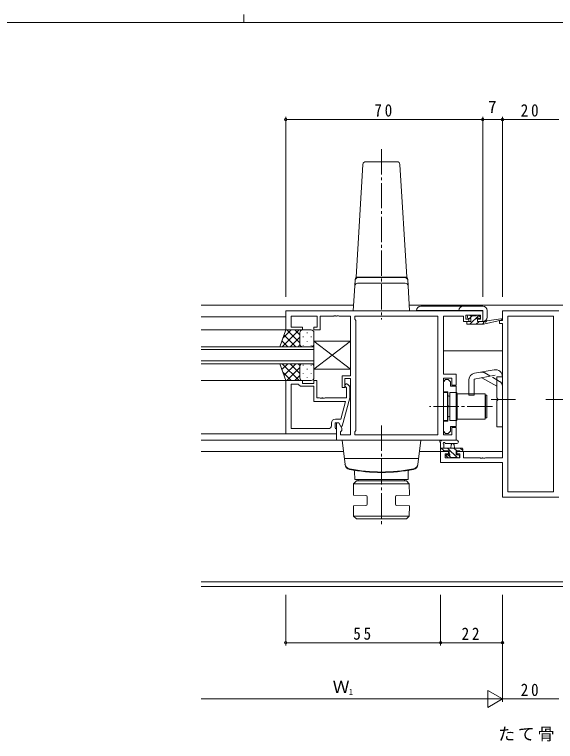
# Model space of a CAD drawing. Units: millimetres on the paper. Extents: x -420 to 373, y -297 to 267.
# Drawn here: x -114.2 to 78, y 8.8 to 267.2 of the extents above; entities that cross this region are included whole.
import ezdxf
from ezdxf.enums import TextEntityAlignment as Align

# ---------------------------------------------------------------- set-up
doc = ezdxf.new("R2010")
doc.units = ezdxf.units.MM
doc.linetypes.add('CHAIN2', pattern=[12, 9, -1, 1, -1])
doc.linetypes.add('DASHED3', pattern=[4, 3, -1])
for name, color, linetype, lineweight in [('0-1_YKK_ZWAK', 7, 'Continuous', 9), ('0-3_YKK_11', 7, 'Continuous', 9), ('0-4_YKK_12', 2, 'Continuous', 9), ('0-5_YKK_13', 4, 'Continuous', 9), ('0-7_YKK_D', 6, 'Continuous', 9)]:
    doc.layers.add(name, color=color, linetype=linetype, lineweight=lineweight)
doc.layers.add('0-2_USER1', color=3, linetype='Continuous')
doc.styles.add('ＭＳ ゴシック', font='')
doc.styles.get('ＭＳ ゴシック').set_extended_font_data('MS Gothic')

msp = doc.modelspace()

# ---------------------------------------------------------------- linework, layer by layer
at = {"layer": '0-1_YKK_ZWAK'}
for p, q in [((-32.686, 267.2), (-32.686, 264.4)), ((352.3, 264.4), (-417.7, 264.4))]:
    msp.add_line(p, q, dxfattribs=at)
at = {"layer": '0-3_YKK_11'}
for p, q in [((-17.826, 161.879), (-17.826, 155.079)), ((52.174, 161.879), (-17.826, 161.879)), ((46.174, 160.379), (51.374, 160.379)), ((46.174, 158.879), (46.174, 160.379)), ((51.374, 160.379), (51.374, 158.879)), ((52.174, 158.079), (52.174, 161.879)), ((59.174, 161.879), (79.174, 161.879)), ((59.174, 158.379), (59.174, 161.879)), ((-15.896, 159.949), (-6.626, 159.949)), ((-15.896, 156.079), (-15.896, 159.949)), ((-6.626, 159.949), (-6.626, 156.079)), ((-5.626, 159.949), (-0.785, 159.949)), ((-5.626, 155.079), (-5.626, 159.949)), ((-0.785, 159.949), (-0.601, 160.069)), ((-0.601, 160.069), (-0.051, 160.069)), ((-0.051, 160.069), (0.132, 159.949)), ((0.132, 159.949), (0.215, 159.949)), ((0.215, 159.949), (0.399, 160.069)), ((0.399, 160.069), (0.949, 160.069)), ((0.949, 160.069), (1.132, 159.949)), ((1.132, 159.949), (5.174, 159.949)), ((5.174, 159.949), (5.174, 138.779)), ((6.674, 159.949), (6.674, 158.879)), ((36.244, 159.949), (6.674, 159.949)), ((6.674, 158.879), (7.104, 158.449)), ((7.104, 158.449), (7.104, 119.309)), ((36.244, 117.809), (36.244, 159.949)), ((36.244, 117.809), (36.244, 159.949)), ((38.174, 159.949), (45.374, 159.949)), ((38.174, 139.379), (38.174, 159.949)), ((45.374, 159.949), (45.374, 159.149)), ((45.374, 159.149), (45.374, 158.079)), ((45.374, 158.079), (47.274, 158.079)), ((47.274, 158.879), (46.174, 158.879)), ((47.274, 158.079), (47.274, 158.879)), ((50.274, 158.879), (50.274, 158.079)), ((51.374, 158.879), (50.274, 158.879)), ((50.274, 158.079), (52.174, 158.079)), ((58.174, 158.379), (59.174, 158.379)), ((58.174, 157.379), (58.174, 158.379)), ((61.104, 159.949), (61.104, 97.509)), ((77.244, 159.949), (61.104, 159.949)), ((77.244, 97.509), (77.244, 159.949)), ((77.244, 97.509), (77.244, 159.949)), ((-17.826, 155.079), (-11.826, 155.079)), ((-11.826, 156.079), (-15.896, 156.079)), ((-11.826, 155.079), (-11.826, 156.079)), ((-7.826, 156.079), (-7.826, 155.079)), ((-6.626, 156.079), (-7.826, 156.079)), ((-7.826, 155.079), (-5.626, 155.079)), ((59.174, 157.379), (58.174, 157.379)), ((59.174, 109.609), (59.174, 157.379)), ((-17.826, 137.079), (-11.826, 137.079)), ((-17.826, 118.079), (-17.826, 137.079)), ((-11.826, 137.079), (-11.826, 136.079)), ((-7.826, 137.079), (-6.826, 137.079)), ((-7.826, 136.079), (-7.826, 137.079)), ((-6.826, 137.079), (-6.826, 130.979)), ((2.174, 138.779), (2.174, 134.579)), ((5.174, 138.779), (2.174, 138.779)), ((3.174, 137.779), (5.174, 137.779)), ((3.174, 134.579), (3.174, 137.779)), ((5.174, 137.779), (5.174, 117.809)), ((42.674, 139.379), (38.174, 139.379)), ((38.174, 137.879), (41.174, 137.879)), ((38.174, 117.809), (38.174, 137.879)), ((38.174, 136.68), (38.974, 137.48)), ((38.974, 137.48), (39.874, 137.48)), ((39.874, 137.48), (40.674, 136.68)), ((41.174, 137.879), (41.174, 135.379)), ((42.674, 135.379), (42.674, 139.379)), ((-13.326, 135.779), (-15.896, 135.779)), ((-15.896, 135.779), (-15.896, 120.009)), ((-15.896, 135.779), (-15.896, 120.009)), ((-13.126, 135.579), (-13.326, 135.779)), ((-12.626, 135.079), (-13.126, 135.579)), ((-7.826, 135.079), (-12.626, 135.079)), ((-11.826, 136.079), (-7.826, 136.079)), ((-7.826, 129.679), (-7.826, 135.079)), ((2.174, 134.579), (3.174, 134.579)), ((3.774, 134.431), (3.349, 134.855)), ((3.774, 130.979), (3.774, 134.431)), ((4.198, 135.704), (4.974, 134.928)), ((4.974, 134.928), (4.974, 130.983)), ((38.174, 133.08), (38.174, 136.68)), ((40.674, 136.68), (40.674, 135.055)), ((40.674, 135.055), (42.674, 135.055)), ((41.174, 135.379), (42.674, 135.379)), ((42.674, 135.055), (42.674, 120.705)), ((39.774, 133.08), (38.174, 133.08)), ((39.774, 128.338), (39.774, 133.08)), ((3.382, 129.679), (-7.826, 129.679)), ((-6.826, 130.979), (-5.785, 130.979)), ((-5.785, 130.979), (-5.601, 130.859)), ((-5.601, 130.859), (-5.051, 130.859)), ((-5.051, 130.859), (-4.868, 130.979)), ((-4.868, 130.979), (-4.785, 130.979)), ((-4.785, 130.979), (-4.601, 130.859)), ((-4.601, 130.859), (-4.051, 130.859)), ((-4.051, 130.859), (-3.868, 130.979)), ((-3.868, 130.979), (3.774, 130.979)), ((1.694, 123.379), (3.382, 129.679)), ((4.974, 130.983), (2.266, 120.879)), ((39.894, 128.155), (39.774, 128.338)), ((39.774, 127.422), (39.894, 127.605)), ((39.774, 122.68), (39.774, 127.422)), ((39.894, 127.605), (39.894, 128.155)), ((-1.626, 121.009), (-1.626, 121.879)), ((-0.326, 122.079), (-0.326, 120.279)), ((0.974, 122.079), (-0.326, 122.079)), ((-0.126, 123.379), (1.694, 123.379)), ((0.174, 122.079), (0.174, 115.879)), ((0.974, 122.079), (0.174, 122.079)), ((2.104, 120.122), (0.974, 122.079)), ((1.666, 120.879), (0.974, 122.079)), ((38.174, 122.68), (39.774, 122.68)), ((38.174, 119.08), (38.174, 122.68)), ((-15.896, 120.009), (-2.626, 120.009)), ((-0.326, 120.279), (-0.126, 120.079)), ((-0.126, 120.079), (0.174, 119.779)), ((0.174, 119.779), (0.174, 118.079)), ((2.266, 120.879), (1.666, 120.879)), ((1.674, 118.879), (2.104, 119.309)), ((1.674, 117.809), (1.674, 118.879)), ((2.104, 119.309), (2.104, 120.122)), ((7.104, 119.309), (6.674, 118.879)), ((6.674, 118.879), (6.674, 117.809)), ((38.974, 118.28), (38.174, 119.08)), ((40.674, 119.08), (39.874, 118.28)), ((40.674, 120.705), (40.674, 119.08)), ((42.674, 120.705), (40.674, 120.705)), ((41.174, 120.379), (41.174, 117.809)), ((42.674, 120.379), (41.174, 120.379)), ((42.674, 115.879), (42.674, 120.379)), ((0.174, 118.079), (-17.826, 118.079)), ((5.174, 117.809), (1.674, 117.809)), ((6.674, 117.809), (36.244, 117.809)), ((41.174, 117.809), (38.174, 117.809)), ((39.874, 118.28), (38.974, 118.28)), ((0.174, 115.879), (42.674, 115.879)), ((37.174, 111.879), (39.974, 111.879)), ((37.174, 107.979), (37.174, 111.879)), ((39.974, 111.879), (39.974, 111.079)), ((42.974, 111.879), (45.274, 111.879)), ((42.974, 111.079), (42.974, 111.879)), ((45.274, 111.879), (45.274, 109.609)), ((38.804, 111.079), (38.804, 109.609)), ((39.974, 111.079), (38.804, 111.079)), ((38.804, 109.609), (44.074, 109.609)), ((44.074, 111.079), (42.974, 111.079)), ((44.074, 109.609), (44.074, 111.079)), ((45.274, 109.609), (51.215, 109.609)), ((51.215, 109.609), (51.399, 109.489)), ((51.399, 109.489), (51.949, 109.489)), ((51.949, 109.489), (52.132, 109.609)), ((52.132, 109.609), (52.215, 109.609)), ((52.215, 109.609), (52.399, 109.489)), ((52.399, 109.489), (52.949, 109.489)), ((52.949, 109.489), (53.132, 109.609)), ((53.132, 109.609), (59.174, 109.609)), ((59.174, 107.979), (37.174, 107.979)), ((59.174, 95.579), (59.174, 107.979)), ((61.104, 97.509), (77.244, 97.509)), ((79.174, 95.579), (59.174, 95.579))]:
    msp.add_line(p, q, dxfattribs=at)
for centre, radius, start, end in [((3.774, 135.279), 0.6, 44.99998, 225), ((-0.126, 121.879), 1.5, 90, 179.99998), ((-2.626, 121.009), 1, 270, 359.99998)]:
    msp.add_arc(centre, radius, start, end, dxfattribs=at)
at = {"layer": '0-4_YKK_12'}
for p, q in [((-47.826, 163.879), (6.296, 163.879)), ((26.051, 163.879), (112.296, 163.879)), ((-17.826, 159.679), (-47.826, 159.679)), ((36.244, 159.679), (36.244, 118.109)), ((36.244, 159.679), (36.244, 118.109)), ((58.674, 158.379), (58.674, 158.472)), ((-17.326, 155.079), (-47.826, 155.079)), ((-7.826, 149.079), (-47.826, 149.079)), ((-47.826, 148.079), (-7.826, 148.079)), ((-7.826, 143.079), (-7.826, 149.079)), ((38.174, 147.679), (59.174, 147.679)), ((-7.826, 144.079), (-47.826, 144.079)), ((-47.826, 143.079), (-7.826, 143.079)), ((-17.826, 137.079), (-47.826, 137.079)), ((-17.526, 118.079), (-47.826, 118.079)), ((36.244, 115.879), (-47.826, 115.879)), ((-47.826, 111.879), (2.663, 111.879)), ((29.68, 111.879), (40.274, 111.879)), ((42.674, 111.879), (59.174, 111.879)), ((58.674, 107.979), (58.674, 107.979)), ((-47.826, 65.509), (186.174, 65.509)), ((-47.826, 63.879), (186.174, 63.879))]:
    msp.add_line(p, q, dxfattribs=at)
at = {"layer": '0-5_YKK_13', "linetype": 'CHAIN2'}
for p, q in [((16.174, 219.307), (16.174, 158.774)), ((55.174, 130.379), (63.804, 130.379)), ((83.174, 130.379), (74.544, 130.379)), ((55.674, 127.88), (33.244, 127.88)), ((16.172, 121.079), (16.172, 85.149))]:
    msp.add_line(p, q, dxfattribs=at)
at = {"layer": '0-5_YKK_13'}
for p, q in [((10.615, 214.879), (21.733, 214.879)), ((7.174, 173.879), (9.616, 213.94)), ((22.731, 213.94), (25.174, 173.879)), ((7.174, 173.879), (25.174, 173.879)), ((25.174, 173.879), (7.174, 173.879)), ((7.174, 173.679), (7.174, 173.879)), ((7.836, 173.679), (7.174, 173.679)), ((7.894, 173.679), (7.836, 173.679)), ((25.174, 173.679), (24.511, 173.679)), ((25.174, 173.879), (25.174, 173.679)), ((6.716, 170.74), (6.174, 161.879)), ((6.716, 170.74), (6.854, 173.006)), ((6.838, 172.74), (6.83, 172.618)), ((24.634, 171.679), (7.714, 171.679)), ((25.632, 170.74), (25.493, 173.006)), ((25.517, 172.618), (25.509, 172.74)), ((26.174, 161.879), (25.632, 170.74)), ((30.176, 163.5), (52.176, 163.5)), ((26.174, 161.879), (25.175, 161.879)), ((52.176, 162), (28.676, 162)), ((47.076, 160.28), (47.576, 160.28)), ((49.976, 160.28), (50.576, 160.28)), ((52.176, 158.1), (52.176, 162)), ((53.676, 162), (53.676, 159.6)), ((46.476, 157.38), (46.476, 157.78)), ((46.776, 159.48), (46.776, 159.98)), ((46.776, 158.08), (47.876, 158.08)), ((47.876, 159.18), (47.076, 159.18)), ((48.389, 160.08), (47.489, 159.18)), ((50.766, 160.212), (47.634, 157.08)), ((47.776, 160.08), (49.776, 160.08)), ((47.876, 158.08), (47.876, 159.18)), ((50.879, 158.08), (49.879, 157.08)), ((50.276, 158.719), (50.276, 158.08)), ((50.276, 158.08), (52.474, 158.08)), ((51.076, 159.18), (50.737, 159.18)), ((50.788, 160.192), (51.288, 159.692)), ((52.474, 157.08), (58.739, 158.487)), ((52.474, 158.08), (52.561, 158.094)), ((52.474, 157.08), (52.474, 158.08)), ((53.587, 158.26), (58.626, 159.076)), ((-19.969, 149.079), (-17.826, 155.079)), ((-13.095, 155.079), (-19.095, 149.079)), ((-15.923, 155.079), (-18.884, 152.119)), ((-17.826, 155.079), (-11.826, 155.079)), ((-12.826, 150.459), (-17.447, 155.079)), ((-12.826, 153.288), (-14.618, 155.079)), ((-8.826, 155.079), (-11.826, 155.079)), ((46.776, 157.08), (52.474, 157.08)), ((52.474, 157.429), (52.124, 157.08)), ((-14.275, 149.079), (-18.471, 153.275)), ((-12.826, 152.519), (-16.266, 149.079)), ((-12.826, 154.079), (-12.826, 150.479)), ((-12.826, 153.679), (-12.826, 150.079)), ((-11.605, 152.744), (-11.605, 152.544)), ((-10.19, 154.159), (-10.19, 153.959)), ((-8.775, 152.744), (-8.775, 152.544)), ((-7.826, 150.079), (-7.826, 154.079)), ((-17.103, 149.079), (-19.215, 151.191)), ((-10.19, 151.129), (-10.19, 150.929)), ((-7.826, 151.08), (5.174, 151.08)), ((-7.826, 151.08), (-7.826, 141.08)), ((-7.826, 151.08), (5.174, 141.08)), ((-7.826, 141.08), (5.174, 151.08)), ((-7.826, 151.079), (5.174, 151.079)), ((-7.826, 151.079), (-7.826, 141.079)), ((-7.826, 151.079), (5.174, 141.079)), ((-7.826, 141.079), (5.174, 151.079)), ((5.174, 151.08), (5.174, 141.08)), ((5.174, 151.079), (5.174, 141.079)), ((-11.826, 149.079), (-19.969, 149.079)), ((-12.77, 149.748), (-13.438, 149.079)), ((-11.826, 149.079), (-8.826, 149.079)), ((-11.605, 149.714), (-11.605, 149.514)), ((-8.775, 149.714), (-8.775, 149.514)), ((-19.969, 143.079), (-11.826, 143.079)), ((-19.969, 143.079), (-17.826, 137.079)), ((-17.103, 143.079), (-19.215, 140.968)), ((-13.095, 137.079), (-19.095, 143.079)), ((-14.275, 143.079), (-18.471, 138.884)), ((-12.826, 139.64), (-16.266, 143.079)), ((-12.77, 142.411), (-13.438, 143.079)), ((-11.826, 143.079), (-8.826, 143.079)), ((-11.605, 142.444), (-11.605, 142.644)), ((-8.775, 142.444), (-8.775, 142.644)), ((-15.923, 137.079), (-18.884, 140.04)), ((-12.826, 141.7), (-17.447, 137.079)), ((-12.826, 138.479), (-12.826, 142.079)), ((-12.826, 138.079), (-12.826, 141.679)), ((-11.605, 139.414), (-11.605, 139.614)), ((-10.19, 141.029), (-10.19, 141.229)), ((-8.775, 139.414), (-8.775, 139.614)), ((-7.826, 142.079), (-7.826, 138.079)), ((5.174, 141.08), (-7.826, 141.08)), ((5.174, 141.079), (-7.826, 141.079)), ((49.24, 139.672), (56.24, 140.906)), ((-17.826, 137.079), (-11.826, 137.079)), ((-12.826, 138.871), (-14.618, 137.079)), ((-8.826, 137.079), (-11.826, 137.079)), ((-10.19, 137.999), (-10.19, 138.199)), ((47.174, 137.21), (47.174, 131.879)), ((49.174, 137.629), (56.587, 138.937)), ((49.174, 137.629), (49.174, 131.879)), ((57.174, 135.04), (51.866, 138.104)), ((57.174, 138.444), (57.174, 130.879)), ((57.174, 138.379), (59.174, 138.379)), ((59.174, 120.629), (59.174, 138.444)), ((38.174, 132.879), (38.174, 122.879)), ((39.674, 132.879), (38.174, 132.879)), ((39.674, 132.879), (39.674, 122.879)), ((42.974, 132.829), (40.474, 132.829)), ((40.474, 132.829), (40.474, 122.929)), ((42.974, 122.929), (42.974, 132.829)), ((43.074, 132.379), (43.074, 123.379)), ((53.074, 132.379), (43.074, 132.379)), ((47.174, 131.879), (49.174, 131.879)), ((53.074, 132.379), (53.074, 123.379)), ((53.174, 131.879), (53.674, 131.879)), ((53.174, 123.879), (53.174, 131.879)), ((53.674, 123.879), (53.674, 131.879)), ((40.474, 131.479), (40.174, 131.479)), ((40.474, 124.279), (40.474, 131.479)), ((42.974, 124.879), (42.974, 130.879)), ((43.074, 130.879), (42.974, 130.879)), ((57.574, 130.479), (57.174, 130.879)), ((57.574, 130.279), (57.174, 129.879)), ((57.174, 129.879), (57.174, 120.629)), ((57.574, 130.479), (57.574, 130.279)), ((40.474, 124.279), (40.174, 124.279)), ((43.074, 124.879), (42.974, 124.879)), ((38.174, 122.879), (39.674, 122.879)), ((40.474, 122.929), (42.974, 122.929)), ((43.074, 123.379), (53.074, 123.379)), ((53.674, 123.879), (53.174, 123.879)), ((57.174, 120.629), (59.174, 120.629)), ((29.108, 107.221), (30.172, 115.879)), ((37.174, 112.179), (37.174, 114.86)), ((42.902, 115.879), (37.739, 115.879)), ((38.374, 114.26), (38.374, 113.079)), ((42.902, 114.679), (38.941, 114.677)), ((40.874, 113.079), (40.976, 114.224)), ((42.074, 113.079), (41.972, 114.224)), ((37.174, 113.079), (44.774, 113.079)), ((38.414, 112.079), (37.414, 113.079)), ((38.074, 111.879), (37.474, 111.879)), ((40.274, 112.079), (38.274, 112.079)), ((43.159, 109.579), (39.659, 113.079)), ((40.274, 111.14), (40.274, 112.079)), ((42.904, 112.079), (41.904, 113.079)), ((42.674, 112.079), (42.674, 110.679)), ((43.974, 112.079), (42.674, 112.079)), ((45.073, 112.156), (44.15, 113.079)), ((44.774, 111.879), (44.174, 111.879)), ((45.074, 112.779), (45.074, 112.179)), ((2.97, 109.379), (29.373, 109.379)), ((39.761, 109.667), (39.261, 110.167)), ((39.474, 110.679), (39.813, 110.679)), ((40.767, 109.727), (39.814, 110.679)), ((40.574, 109.579), (39.974, 109.579)), ((42.874, 109.779), (40.774, 109.779)), ((42.674, 110.679), (43.574, 110.679)), ((43.574, 109.579), (43.074, 109.579)), ((43.874, 110.379), (43.874, 109.879)), ((6.672, 101.879), (6.621, 104.761)), ((25.672, 101.879), (25.722, 104.761)), ((6.259, 100.38), (7.277, 101.379)), ((6.672, 101.879), (25.672, 101.879)), ((25.034, 101.379), (7.277, 101.379)), ((7.922, 101.879), (24.422, 101.879)), ((7.922, 101.879), (7.922, 101.379)), ((24.422, 101.879), (24.422, 101.379)), ((26.052, 100.38), (25.034, 101.379)), ((6.188, 96.279), (6.259, 100.38)), ((6.259, 100.38), (26.052, 100.38)), ((26.123, 96.279), (26.052, 100.38)), ((10.664, 96.201), (6.188, 96.279)), ((11.155, 95.702), (11.155, 93.161)), ((21.155, 95.702), (21.155, 93.161)), ((21.647, 96.201), (26.123, 96.279)), ((10.664, 92.658), (6.188, 92.579)), ((6.188, 92.579), (6.252, 88.879)), ((21.647, 92.658), (26.123, 92.579)), ((26.123, 92.579), (26.059, 88.879)), ((6.252, 88.879), (7.27, 87.879)), ((26.059, 88.879), (6.252, 88.879)), ((7.27, 87.879), (25.073, 87.879)), ((25.041, 87.879), (26.059, 88.879))]:
    msp.add_line(p, q, dxfattribs=at)
at = {"layer": '0-5_YKK_13', "linetype": 'DASHED3'}
for p, q in [((58.174, 136.772), (52.866, 139.836)), ((53.174, 130.879), (53.074, 130.879)), ((53.174, 124.879), (53.074, 124.879))]:
    msp.add_line(p, q, dxfattribs=at)
at = {"layer": '0-5_YKK_13'}
for points in [[(24.511, 173.679), (24.454, 173.679), (16.174, 173.679), (7.894, 173.679)], [(25.175, 161.879), (7.172, 161.879), (6.174, 161.879)], [(3.235, 107.221), (2.172, 115.879), (30.172, 115.879)]]:
    msp.add_lwpolyline(points, dxfattribs=at)
for centre, radius, start, end in [((10.615, 213.879), 1, 90, 176.51067), ((21.733, 213.879), 1, 3.48932, 90), ((7.836, 172.679), 1, 90, 176.5), ((7.852, 172.945), 1, 131.72568, 176.50005), ((24.511, 172.679), 1, 3.5, 90), ((24.495, 172.945), 1, 3.49986, 48.03442), ((7.714, 170.679), 1, 90, 176.5), ((24.634, 170.679), 1, 3.5, 90), ((30.176, 162), 1.5, 90, 180), ((45.176, 162), 1.5, 90, 180), ((52.176, 162), 1.5, 0, 90), ((47.076, 159.98), 0.3, 90, 180), ((47.576, 160.08), 0.2, 0, 90), ((49.976, 160.08), 0.2, 90, 180), ((50.576, 159.98), 0.3, 45, 90), ((46.776, 157.78), 0.3, 90, 180), ((47.076, 159.48), 0.3, 180, 270), ((50.276, 159.18), 0.25, 33.05573, 236.94426), ((49.976, 158.719), 0.3, 0, 56.94426), ((50.737, 159.48), 0.3, 213.05573, 270), ((51.076, 159.48), 0.3, 270, 45), ((52.176, 159.6), 1.5, 270, 0), ((52.609, 157.797), 0.3, 39.19753, 99.19753), ((53.074, 158.177), 0.3, 219.19753, 339.19753), ((53.634, 157.964), 0.3, 99.19753, 159.19753), ((58.674, 158.78), 0.3, 282.65862, 99.19753), ((-11.826, 154.079), 1, 89.99998, 179.99998), ((-11.826, 154.079), 1, 89.99998, 179.99998), ((-8.826, 154.079), 1, 359.99998, 89.99998), ((46.776, 157.38), 0.3, 180, 270), ((-11.826, 150.079), 1, 179.99998, 269.99998), ((-11.826, 150.079), 1, 179.99998, 269.99998), ((-8.826, 150.079), 1, 269.99998, 359.99998), ((-11.826, 142.079), 1, 89.99998, 179.99998), ((-11.826, 142.079), 1, 89.99998, 179.99998), ((-8.826, 142.079), 1, 359.99998, 89.99998), ((49.674, 137.21), 2.5, 100, 180), ((56.674, 138.444), 2.5, 0, 100), ((-11.826, 138.079), 1, 179.99998, 269.99998), ((-11.826, 138.079), 1, 179.99998, 269.99998), ((-8.826, 138.079), 1, 269.99998, 359.99998), ((40.174, 131.979), 0.5, 180, 270), ((40.174, 123.779), 0.5, 90, 180), ((37.174, 115.379), 0.3, 79.47121, 239.99998), ((36.874, 114.86), 0.3, 0, 60), ((37.283, 115.969), 0.3, 259.47121, 319.47121), ((37.739, 115.579), 0.3, 90, 139.47121), ((38.374, 114.779), 0.3, 19.18974, 239.99998), ((38.074, 114.26), 0.3, 0, 60), ((38.94, 114.977), 0.3, 199.18974, 270.04022), ((41.474, 114.179), 0.5, 5.09206, 174.90793), ((42.901, 115.279), 0.6, 270.04022, 90.04022), ((37.474, 112.179), 0.3, 180, 270), ((38.074, 112.079), 0.2, 270, 0), ((40.574, 111.14), 0.3, 180, 236.94426), ((44.174, 112.079), 0.2, 180, 270), ((44.774, 112.779), 0.3, 0, 90), ((44.774, 112.179), 0.3, 270, 0), ((39.474, 110.379), 0.3, 90, 225), ((39.974, 109.879), 0.3, 225, 270), ((39.813, 110.379), 0.3, 33.05573, 90), ((40.274, 110.679), 0.25, 213.05573, 56.94426), ((40.574, 109.779), 0.2, 270, 0), ((43.074, 109.779), 0.2, 180, 270), ((43.574, 110.379), 0.3, 0, 90), ((43.574, 109.879), 0.3, 270, 0), ((5.198, 107.643), 2, 187, 258.65825), ((5.22, 107.465), 2, 187, 258.68115), ((27.123, 107.465), 2, 281.31883, 353), ((27.145, 107.643), 2, 281.34174, 353), ((16.172, 162.353), 57.8, 258.65825, 281.34116), ((16.172, 162.179), 57.8, 258.68115, 281.31883), ((6.121, 104.752), 0.5, 1, 80.0733), ((26.222, 104.752), 0.5, 99.92668, 179), ((10.655, 95.701), 0.5, 0, 89), ((21.655, 95.701), 0.5, 90.99998, 180), ((10.655, 93.157), 0.5, 270.99998, 0.35938), ((21.655, 93.157), 0.5, 179.64061, 268.99998)]:
    msp.add_arc(centre, radius, start, end, dxfattribs=at)
at = {"layer": '0-5_YKK_13', "linetype": 'DASHED3'}
for centre, start, end in [((51.866, 138.104), 60, 100), ((57.174, 135.04), 0, 60)]:
    msp.add_arc(centre, 2, start, end, dxfattribs=at)
at = {"layer": '0-7_YKK_D'}
for p, q in [((-17.826, 166.879), (-17.826, 230.879)), ((52.174, 166.879), (52.174, 230.879)), ((52.174, 166.879), (52.174, 230.879)), ((59.174, 166.879), (59.174, 230.879)), ((59.174, 166.879), (59.174, 230.879)), ((-17.826, 229.879), (52.174, 229.879)), ((52.174, 229.879), (59.174, 229.879)), ((59.174, 229.879), (79.174, 229.879)), ((-17.826, 60.879), (-17.826, 42.879)), ((37.174, 60.879), (37.174, 42.879)), ((37.174, 60.879), (37.174, 42.879)), ((59.174, 60.879), (59.174, 42.879)), ((59.174, 60.879), (59.174, 22.879)), ((59.174, 60.879), (59.174, 22.879)), ((37.174, 43.879), (-17.826, 43.879)), ((37.174, 43.879), (59.174, 43.879)), ((53.978, 26.879), (53.978, 20.879)), ((59.174, 23.879), (53.978, 26.879)), ((53.174, 23.879), (-47.826, 23.879)), ((59.174, 23.879), (48.781, 23.879)), ((59.174, 23.879), (53.978, 20.879)), ((59.174, 23.879), (79.174, 23.879))]:
    msp.add_line(p, q, dxfattribs=at)
for centre in [(-17.826, 229.879), (52.174, 229.879), (52.174, 229.879), (59.174, 229.879), (59.174, 229.879), (-17.826, 43.879), (37.174, 43.879), (37.174, 43.879), (59.174, 43.879)]:
    msp.add_circle(centre, 0.425, dxfattribs=at)

# ---------------------------------------------------------------- texts
at = {"layer": '0-2_USER1', "insert": (57.631, 8.771), "char_height": 4.399, "attachment_point": 7, "style": 'ＭＳ ゴシック'}
msp.add_mtext('\\T1.17;たて骨', dxfattribs=at)
at = {"layer": '0-7_YKK_D', "color": 3, "style": 'ＭＳ ゴシック'}
for s, p in [('7', (54.074, 230.879)), ('Ｗ', (-1.166, 24.679))]:
    msp.add_text(s, height=4.399, dxfattribs=at).set_placement(p, align=Align.BOTTOM_LEFT)
at = {"layer": '0-7_YKK_D', "color": 7, "style": 'ＭＳ ゴシック'}
msp.add_text('1', height=2.199, dxfattribs=at).set_placement((4.594, 24.679), align=Align.BOTTOM_LEFT)
at = {"layer": '0-7_YKK_D', "color": 3, "char_height": 4.399, "attachment_point": 7, "style": 'ＭＳ ゴシック'}
for s, insert in [('\\T1.36;\\W0.9;70', (13.654, 230.879)), ('\\T1.36;\\W0.9;20', (65.654, 230.879)), ('\\T1.36;\\W0.9;55', (6.154, 44.879)), ('\\T1.36;\\W0.9;22', (44.654, 44.879)), ('\\T1.36;\\W0.9;20', (65.654, 24.879))]:
    msp.add_mtext(s, dxfattribs=dict(at, insert=insert))

doc.saveas('drawing.dxf')
